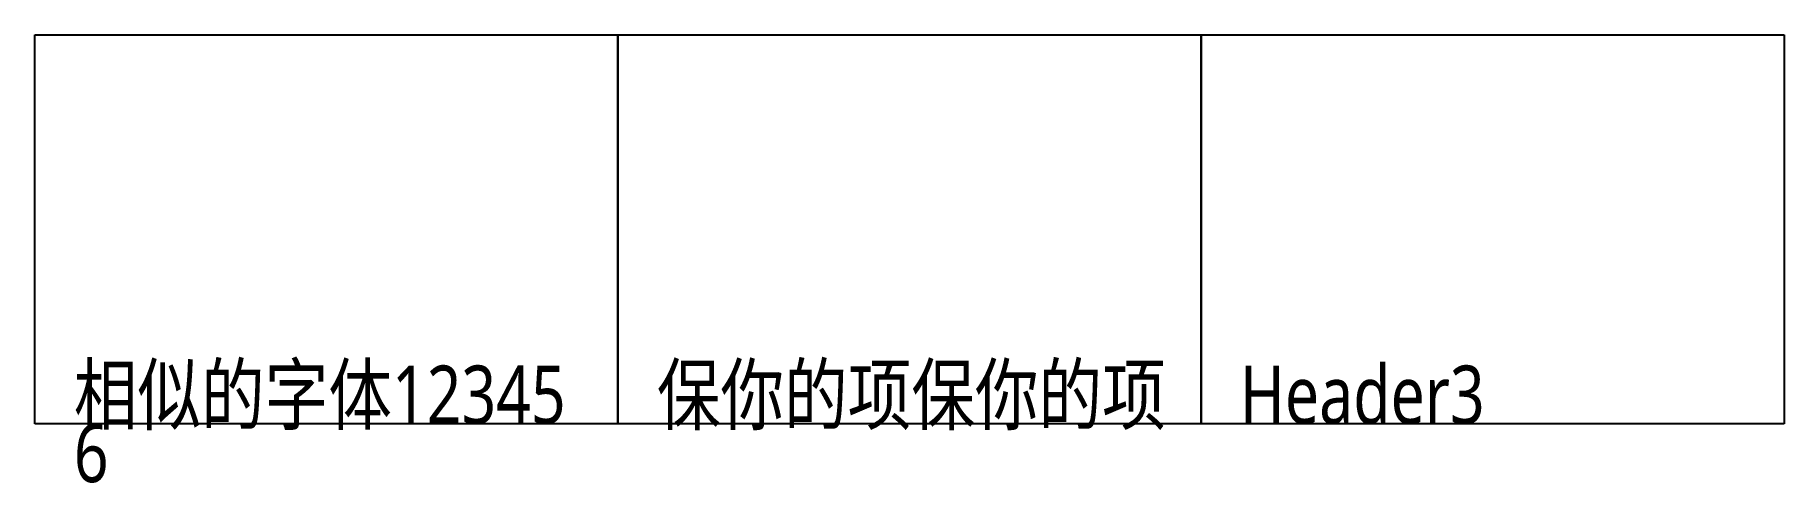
# Model space of a CAD drawing. Extents: x 0 to 45, y -11.5 to 0.
import ezdxf

# ---------------------------------------------------------------- set-up
doc = ezdxf.new("R2010")
doc.units = 0
doc.styles.add('微软雅黑 Light', font='')
doc.styles.get('微软雅黑 Light').set_extended_font_data('微软雅黑 Light')

msp = doc.modelspace()

# ---------------------------------------------------------------- linework, layer by layer
for p, q in [((0, 0), (15, 0)), ((0, -10), (0, 0)), ((15, 0), (15, -10)), ((15, 0), (30, 0)), ((15, -10), (15, 0)), ((30, 0), (30, -10)), ((30, 0), (45, 0)), ((30, -10), (30, 0)), ((45, 0), (45, -10)), ((15, -10), (0, -10)), ((30, -10), (15, -10)), ((45, -10), (30, -10))]:
    msp.add_line(p, q)

# ---------------------------------------------------------------- texts
at = {"style": '微软雅黑 Light', "width": 0.8}
for s, p in [('相似的字体12345', (1, -10)), ('保你的项保你的项', (16, -10)), ('Header3', (31, -10)), ('6', (1, -11.5))]:
    msp.add_text(s, height=1.5, dxfattribs=at).set_placement(p)

doc.saveas('drawing.dxf')
